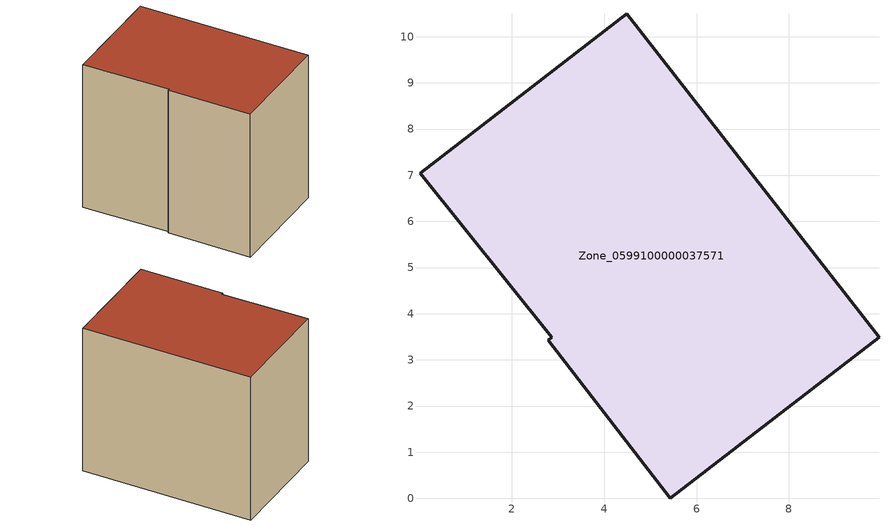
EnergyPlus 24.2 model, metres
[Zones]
Zone_0599100000037571
 floor ground (C_G): 0.02,7.04 4.49,10.5 9.95,3.49 5.43,0 2.78,3.43 2.86,3.49 z0
 wall outside (C_F): 5.43,0 9.95,3.49 4.49,10.5 0.02,7.04 2.86,3.49 2.78,3.43 5.43,0 z0:7.94
 roof outside (C_R): 4.49,10.5 0.02,7.04 2.86,3.49 2.78,3.43 5.43,0 9.95,3.49 z7.94
[BUILDING]
Pand.0599100000037571: North Axis=0; Terrain=City; Loads Convergence Tolerance Value=0.04; Temperature Convergence Tolerance Value=0.4; Solar Distribution=FullExterior; Maximum Number of Warmup Days=25; Minimum Number of Warmup Days=1
[Site:Location]
Rotterdam.The.Hague.AP_ZH_NLD Design_Conditions: Latitude=51.96; Longitude=4.45; Time Zone=1; Elevation=-4.5
[SITE:GROUNDTEMPERATURE:BUILDINGSURFACE]
18, 18, 18, 18, 18, 18, 18, 18, 18, 18, 18, 18
[MATERIAL] Thermal Absorptance=0.9; Solar Absorptance=0.7; Visible Absorptance=0.7
Name | Roughness | Thickness | Conductivity | Density | Specific Heat
G.TC.1975-1991 | MediumSmooth | 0.15 | 0.288461 | 540 | 1210
F.TC.1975-1991 | Rough | 0.3 | 0.230769 | 1920 | 840
R.TC.1975-1991 | MediumRough | 0.2 | 0.153846 | 1500 | 1000
[CONSTRUCTION]
C_G: G.TC.1975-1991
C_F: F.TC.1975-1991
C_R: R.TC.1975-1991
[ZONE]
Zone_0599100000037571: Type=1; Multiplier=1; Ceiling Height=Autocalculate; Volume=Autocalculate; Floor Area=autocalculate; Part of Total Floor Area=Yes
[ZONEINFILTRATION:DESIGNFLOWRATE]
Infil_Zone_0599100000037571: Zone or ZoneList or Space or SpaceList=Zone_0599100000037571; Schedule=AlwaysOn; Design Flow Rate Calculation Method=Flow/Area; Flow Rate per Floor Area=0.003; Constant Term Coefficient=1; Temperature Term Coefficient=0; Velocity Term Coefficient=0; Velocity Squared Term Coefficient=0
[HVACTEMPLATE:ZONE:IDEALLOADSAIRSYSTEM]
Zone_0599100000037571: Maximum Heating Supply Air Temperature=50; Minimum Cooling Supply Air Temperature=13; Maximum Heating Supply Air Humidity Ratio=0.0156; Minimum Cooling Supply Air Humidity Ratio=0.0077; Heating Limit=NoLimit; Cooling Limit=NoLimit; Dehumidification Control Type=ConstantSensibleHeatRatio; Cooling Sensible Heat Ratio=0.7; Dehumidification Setpoint=60; Humidification Control Type=None; Humidification Setpoint=30; Outdoor Air Method=None; Outdoor Air Flow Rate per Person=0.00944; Outdoor Air Flow Rate per Zone Floor Area=0; Outdoor Air Flow Rate per Zone=0; Demand Controlled Ventilation Type=None; Outdoor Air Economizer Type=NoEconomizer; Heat Recovery Type=None; Sensible Heat Recovery Effectiveness=0.7; Latent Heat Recovery Effectiveness=0.65
[ZONECONTROL:THERMOSTAT]
ThermostatControl_Zone_0599100000037571: Zone or ZoneList=Zone_0599100000037571; Control Type Schedule=DualSetpointControlType; Control 1=Thermostat_Zone_0599100000037571; Temperature Difference Between Cutout And Setpoint=0
[THERMOSTATSETPOINT:DUALSETPOINT]
Thermostat_Zone_0599100000037571: Heating Setpoint Temperature Schedule=HeatingSetpoint_Zone_0599100000037571; Cooling Setpoint Temperature Schedule=CoolingSetpoint_Zone_0599100000037571
[SCHEDULE:COMPACT]
HeatingSetpoint_Zone_0599100000037571: Through: 12/31, For: AllDays, Until: 24:00, 21
CoolingSetpoint_Zone_0599100000037571: Through: 12/31, For: AllDays, Until: 24:00, 24
DualSetpointControlType: Through: 12/31, For: AllDays, Until: 24:00, 4
AlwaysOn: Through: 12/31, For: AllDays, Until: 24:00, 1
